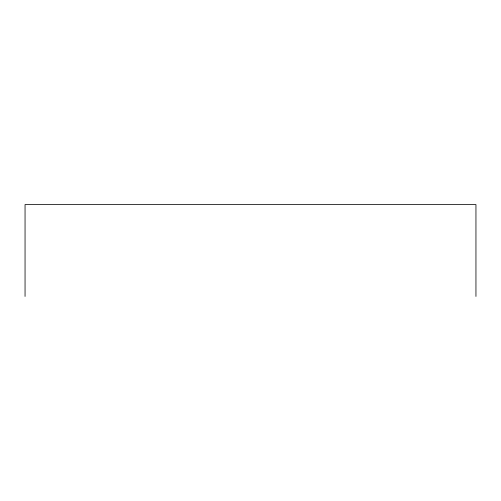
<?xml version="1.0" encoding="UTF-8"?>
<svg xmlns="http://www.w3.org/2000/svg" width="501" height="501" viewBox="0 0 501 501"><rect width="100%" height="100%" fill="white"/><g stroke="black" fill="none" stroke-linecap="round" stroke-linejoin="round"><path stroke-width="0.75" d="M475.95 296.435L475.95 204.565L25.05 204.565L25.05 296.435"/></g></svg>
